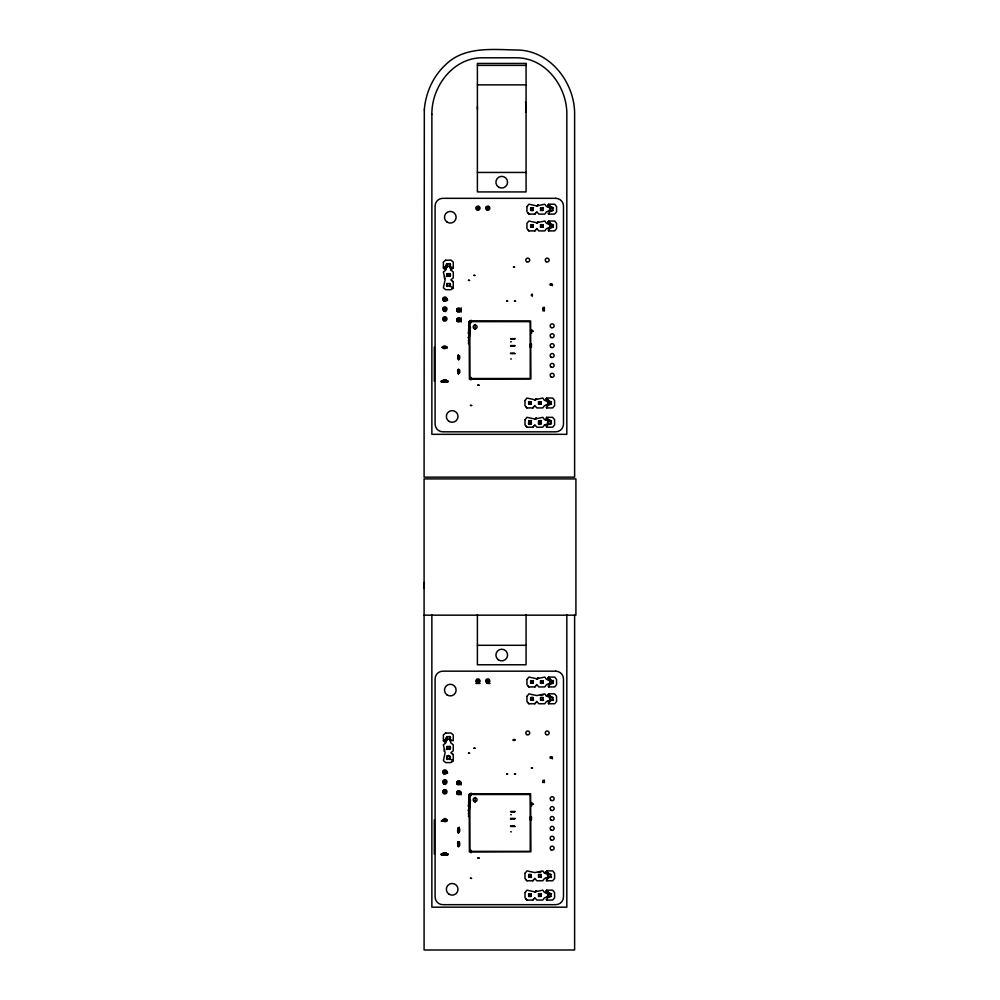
<?xml version="1.0" encoding="UTF-8"?>
<svg xmlns="http://www.w3.org/2000/svg" width="1000" height="1000" viewBox="0 0 1000 1000"><rect width="100%" height="100%" fill="white"/><g stroke="black" fill="none" stroke-linecap="round" stroke-linejoin="round"><path stroke-width="1.5" d="M458.375 841.938L459.3 841.912L458.375 841.938L458.375 846.688L459.35 843.088L457.675 843.05L459.4 845.175L458.088 846.162M458.375 832.588L458.375 827.837L459.3 827.825L458.375 827.913L458.375 833.05M458.375 369.087L458.375 373.837L458.375 369.963M458.375 359.738L458.375 354.988L458.375 358.925L457.537 357.962L459.35 357.05L458.088 355.412L459.35 357.05L458.812 359.825M536.825 228.525L538.775 230.912L544.763 230.912L546.525 228.575L552.9 227.213L552.9 224.725L546.525 223.363L544.763 221.025L536.825 222.725L528.888 221.025L526.938 223.363L526.962 228.55L528.888 230.912L534.875 230.912L536.825 228.5M476.625 209.363L476.625 206.637L476.625 209.363L479.35 209.363L479.35 206.637L476.625 206.637M476.625 682.2L476.625 679.475L476.625 682.2L479.35 682.2L479.35 679.475L476.838 679.75M486.512 209.363L486.512 206.637L486.512 209.363L489.237 209.363L489.237 206.637L486.512 206.637M486.512 682.2L486.512 679.475L486.512 682.2L489.237 682.2L489.237 679.475L486.725 679.75M477.4 106.65L477.4 107.85A24.337 24.337 0 0 0 477.488 109.3M526.075 107.775L526.075 106.725M468.5 341.287L469.7 320.9L530.612 320.975L530.9 378.888L469.387 379.113L469.175 321.312L468.537 331.763M468.5 814.137L469.7 793.737L530.612 793.825L530.9 851.737L469.387 851.95L469.175 794.163L468.537 804.613M458.812 832.675L459.35 829.9L458.462 827.688L459.325 827.425M424.087 588.413L424.312 582.525M475.025 329.325L475.238 324.487M475.025 802.175L475.238 797.325M458.4 373.812L459.35 370.238L457.475 370.863L459.4 372.325L458.088 373.325L459.4 372.325L459.35 370.238M457.163 311.388L457.163 308.663L457.163 311.388L459.888 311.388L459.888 308.663L457.163 308.663M459.888 321.275L459.888 318.55L457.163 318.55L457.362 321.025L459.888 321.275L457.163 321.275M459.888 784.237L459.888 781.513L457.163 781.513L457.362 783.975L459.888 784.237L457.163 784.237M457.163 791.4L457.362 793.863L459.888 794.125L457.163 794.125M468.45 343.7L470.487 327.262M468.45 816.55L470.487 800.113M445.712 260.287L450.925 260.087L453.263 262.038L453.263 268.025L450.925 269.788M445.712 733.125L450.925 732.938L453.263 734.887L453.263 740.875L449.562 739.125L447.075 739.125L443.375 740.875L443.375 734.887L445.737 732.975M479.35 207.9L479.35 207.812M479.35 680.875L479.35 681.35M489.237 680.875L489.237 680.662M447.337 265.038L445.712 270.175L443.375 271.925L445.075 279.862L443.375 287.812L445.737 289.713L450.9 289.725L453.263 287.812L453.263 281.812L450.838 279.862L453.263 277.913L453.263 271.925L450.925 270.175L449.562 263.788L447.075 263.788L443.963 268.463M447.337 274.925L447.075 276.163L449.562 276.163L449.562 273.675L447.075 273.675L447.075 276.163L447.075 273.675M447.375 300.462L446.1 297.9L446.1 300.4L443.612 300.4L443.612 297.9L446.1 297.9L447.663 300.238M447.337 284.812L447.075 286.05L449.562 286.05L453.263 287.812L452.1 288.688M443.612 310.287L443.612 307.787L446.1 307.787L446.1 310.287L443.612 310.287L443.612 307.787M446.1 297.9L446.1 300.4M443.612 320.175L443.612 317.675L446.1 317.675L446.1 320.175L443.612 320.175L443.612 317.675M446.1 307.787L446.1 310.287M446.1 317.675L446.1 320.175M447.337 737.875L445.712 743.012L443.375 744.775L445.075 752.712L443.375 760.65L445.712 762.6L450.9 762.575L453.263 760.65L453.263 754.663L450.838 752.712L453.263 750.763L453.263 744.775L450.925 743.012L449.562 736.637L447.075 736.637L443.963 741.312M447.337 747.763L447.075 749.013L449.562 749.013L449.562 746.525L447.075 746.525L447.075 749.013L447.075 746.525M447.375 773.312L446.1 770.75L446.1 773.238L443.612 773.238L443.612 770.75L446.1 770.75L447.663 773.088M443.612 783.125L443.612 780.638L446.1 780.638L446.1 783.125L443.612 783.125L443.612 780.638M446.1 770.75L446.1 773.238M443.612 793.025L443.612 790.525L446.1 790.525L446.1 793.025L443.612 793.025L443.612 790.525M446.1 780.638L446.1 783.125M446.1 790.525L446.1 793.025M479.35 681.112L479.35 680.662M447.95 381.838L441.225 381.838L442.55 381.163L446.35 381.838L446.262 380.625L446.65 381.812L443.013 382.337L442.45 381.275L443.413 380.475L446.012 380.513L447.875 381.838M447.95 854.688L441.225 854.688L442.55 854L442.812 854.688L442.812 853.512L442.95 855.15L446.012 855.238L446.712 854.2L445.75 853.325L442.463 854.062L446.35 854.688L446.3 853.512L447.875 854.688M457.562 843.675L458.125 841.538M458.212 308.7L458.837 308.663M458.175 781.55L458.925 781.513L458.288 781.513M458.913 791.438L458.062 791.4L459.888 791.4L459.888 794.125M446.163 268.612L447.075 263.788L444.538 268.9L443.375 268.025L443.375 262.038L445.737 260.125M446.163 741.462L447.075 736.637L444.538 741.75L443.375 740.875M548.663 214.1L550.413 210.4L550.413 207.913L548.663 204.213L554.663 204.213L556.562 206.575L556.6 211.762L554.663 214.1L548.663 214.1L548.075 213.325M548.663 230.912L550.413 227.213L550.413 224.725L548.663 221.025L554.663 221.025L556.562 223.388L556.6 228.575L554.663 230.912L548.663 230.912L548.075 230.138M546.688 407.925L548.438 404.225L548.438 401.737L546.688 398.038L552.675 398.038L554.587 400.4L554.625 405.588L552.675 407.925L546.688 407.925L546.1 407.15M546.688 427.212L548.438 423.512L548.438 421.025L546.688 417.325L552.675 417.325L554.587 419.675L554.625 424.875L552.675 427.212L546.688 427.212L546.1 426.438M548.663 686.95L550.413 683.25L550.413 680.763L548.663 677.062L554.663 677.062L556.562 679.425L556.6 684.613L554.663 686.95L548.663 686.95L548.075 686.175M548.663 703.763L550.413 700.062L550.413 697.575L548.663 693.875L554.663 693.875L556.562 696.225L556.6 701.425L554.663 703.763L548.663 703.763L548.075 702.987M546.688 880.775L548.438 877.075L548.438 874.587L546.688 870.888L552.675 870.888L554.587 873.238L554.625 878.438L552.675 880.775L546.688 880.775L546.1 880M546.688 900.062L548.438 896.363L548.438 893.863L546.688 890.163L552.675 890.163L554.587 892.525L554.625 897.725L552.675 900.062L546.688 900.062L546.1 899.275M458.45 358.837L459.35 357.05M459.35 829.9L458.45 831.688L457.537 830.812L459.35 829.9L458.462 827.688M445.337 310.85L444.275 311.2L445.838 310.462L444.275 311.2L445.337 311.55L445.838 310.613L444.588 311.2M445.337 783.688L444.275 784.05L445.838 783.312L444.275 784.05L445.337 784.4L445.838 783.462L444.588 784.038M458.288 791.4L459.038 791.4M458.913 318.587L458.462 318.55M489.237 208.4L489.237 207.812M527.125 206.55L528.888 204.213L536.825 205.912L544.763 204.213L546.525 206.55L552.9 207.913L552.9 210.4L546.525 211.762L544.763 214.1L538.775 214.1L536.825 211.688L534.875 214.1L528.888 214.1L526.962 211.737L526.938 206.55M534.875 214.1L535.6 213.15M547.788 205.387L548.663 204.213M537.25 223.062L538.188 221.8L537.25 223.062L536.225 222.65M534.875 230.912L535.6 229.963M547.788 222.2L548.663 221.025M525.15 400.375L526.9 398.038L534.85 399.738L542.788 398.038L544.538 400.375L550.925 401.737L550.925 404.225L544.538 405.588L542.788 407.925L536.8 407.925L534.85 405.513L532.9 407.925L526.9 407.925L524.987 405.562L524.963 400.375M535.275 400.075L536.213 398.812L535.275 400.075L534.25 399.663M532.9 407.925L533.612 406.975M525.15 419.663L526.9 417.325L534.85 419.025L542.788 417.325L544.538 419.663L550.925 421.025L550.925 423.512L544.538 424.875L542.788 427.212L536.8 427.212L534.85 424.787L532.9 427.212L526.9 427.212L524.987 424.85L525 419.675M545.812 399.2L546.688 398.038M532.9 427.212L533.612 426.25M545.812 418.488L546.688 417.325M527.125 679.4L528.888 677.062L536.825 678.763L544.763 677.062L546.525 679.4L552.9 680.763L552.9 683.25L546.525 684.613L544.763 686.95L538.775 686.95L536.825 684.538L534.875 686.95L528.888 686.95L526.962 684.587L526.938 679.4M537.25 679.1L538.188 677.837L537.25 679.1L536.225 678.688M527.125 696.213L528.888 693.875L536.825 695.575L544.763 693.875L546.525 696.213L552.9 697.575L552.9 700.062L546.525 701.425L544.763 703.763L538.775 703.763L536.825 701.338L534.875 703.763L528.888 703.763L526.962 701.4L526.938 696.213M534.875 686.95L535.6 686M547.788 678.225L548.663 677.062M534.875 703.763L535.6 702.812M546.525 696.213L548.663 693.875M525.15 873.225L526.9 870.888L534.85 872.588L542.788 870.888L544.538 873.225L550.925 874.587L550.925 877.075L544.538 878.438L542.788 880.775L536.8 880.775L534.85 878.35L532.9 880.775L526.9 880.775L524.987 878.413L525 873.238M532.9 880.775L533.612 879.812M525.15 892.5L526.9 890.163L534.85 891.875L542.788 890.163L544.538 892.5L550.925 893.863L550.925 896.363L544.538 897.725L542.788 900.062L536.8 900.062L534.85 897.638L532.9 900.062L526.9 900.062L524.987 897.7L525 892.525M544.538 873.225L546.688 870.888M532.9 900.062L533.612 899.1M545.812 891.338L546.688 890.163M459.275 357.413L458.375 358.575L459.513 358.575L458.375 356.238L459.513 358.575M459.275 371.425L458.375 372.587L459.513 372.587L458.375 370.25L459.513 372.587M459.275 830.25L458.375 831.425L459.513 831.425L458.375 829.087L459.513 831.425M459.275 844.275L458.375 845.438L459.513 845.438L458.375 843.1L459.513 845.438M446.35 381.838L448.125 380.938L441.225 381.838L447.262 381.825M446.35 854.688L448.125 853.787L441.225 854.688L447.262 854.663M444.538 268.9L447.075 266.275L447.075 263.788M444.538 741.75L447.075 739.125L447.075 736.637M476.875 206.838L479.35 206.637M486.775 206.838L489.237 206.637M457.55 309.05L459.888 308.663M457.55 318.938L459.888 318.55M457.55 781.9L459.888 781.513M457.55 791.787L459.888 791.4M452.1 761.525L453.263 760.65L449.562 758.9L447.075 758.9L447.075 756.413L449.562 756.413L449.562 758.9M459.4 827.3L458.413 828.838M458.212 318.587L459.038 318.55M443.375 268.025L447.075 266.275L449.562 266.275L453.263 268.025M459.35 843.088L458.4 846.663L458.375 842.812M548.075 211.312L552.9 210.4L550.413 210.4M548.075 228.125L552.9 227.213L550.413 227.213M546.1 405.138L550.925 404.225L548.438 404.225M544.925 424.875L550.925 423.512L548.438 423.512M548.075 684.163L552.9 683.25L550.413 683.25M548.075 700.975L552.9 700.062L550.413 700.062M546.1 877.987L550.925 877.075L548.438 877.075M546.1 897.262L550.925 896.363L548.438 896.363M551.138 756.9L551.138 758.088L551.225 756.9M551.138 284.05L551.138 285.238L551.225 284.062M467.962 333.1L469.325 332.713L469.325 337.775L467.962 337.388M467.962 805.95L469.325 805.562L469.325 810.625L467.962 810.238M533.125 207.913L530.638 207.913L530.638 210.4L533.125 210.4L533.125 207.913L530.638 207.913L531.875 208.175M543.013 207.913L540.525 207.913L540.525 210.4L543.013 210.4L543.013 207.913L540.525 207.913M530.638 210.4L533.125 210.4L531.875 210.15M540.525 210.4L543.013 210.4L541.775 210.15M533.125 224.725L530.638 224.725L530.638 227.213L533.125 227.213L533.125 224.725L530.638 224.725M543.013 224.725L540.525 224.725L540.525 227.213L543.013 227.213L543.013 224.725L540.525 224.725M530.638 227.213L533.125 227.213L531.875 226.962M552.9 224.725L548.075 223.812M540.525 227.213L543.013 227.213L541.775 226.962M531.15 401.737L528.663 401.737L528.663 404.225L531.15 404.225L531.15 401.737L528.663 401.737L529.9 402M541.038 401.737L538.55 401.737L538.55 404.225L541.038 404.225L541.038 401.737L538.55 401.737M528.663 404.225L531.15 404.225L529.9 403.963M538.55 404.225L541.038 404.225L539.788 403.963M531.15 421.025L528.663 421.025L528.663 423.512L531.15 423.512L531.15 421.025L528.663 421.025L529.9 421.275M541.038 421.025L538.55 421.025L538.55 423.512L541.038 423.512L541.038 421.025L538.55 421.025L539.788 421.275M533.125 680.763L530.638 680.763L530.638 683.25L533.125 683.25L533.125 680.763L530.638 680.763L531.875 681.025M543.013 680.763L540.525 680.763L540.525 683.25L543.013 683.25L543.013 680.763L540.525 680.763M530.638 683.25L533.125 683.25L531.875 682.987M540.525 683.25L543.013 683.25L541.775 682.987M533.125 697.575L530.638 697.575L530.638 700.062L533.125 700.062L533.125 697.575L530.638 697.575M543.013 697.575L540.525 697.575L540.525 700.062L543.013 700.062L543.013 697.575L540.525 697.575M530.638 700.062L533.125 700.062L531.875 699.8M540.525 700.062L543.013 700.062L541.775 699.8M531.15 874.587L528.663 874.587L528.663 877.075L531.15 877.075L531.15 874.587L528.663 874.587M528.663 877.075L531.15 877.075L529.9 876.812M541.038 874.587L538.55 874.587L538.55 877.075L541.038 877.075L541.038 874.587L538.55 874.587M538.55 877.075L541.038 877.075L539.788 876.812M531.15 893.863L528.663 893.863L528.663 896.363L531.15 896.363L531.15 893.863L528.663 893.863L529.9 894.125M528.663 896.363L531.15 896.363L529.9 896.1M541.038 893.863L538.55 893.863L538.55 896.363L541.038 896.363L541.038 893.863L538.55 893.863M538.55 896.363L541.038 896.363L539.788 896.1M530.862 329.925L531.912 329.725M530.363 344.263L531.413 344.075L531.413 347.188L530.363 346.987M530.862 802.775L531.912 802.575M530.363 817.113L531.413 816.912L531.413 820.037L530.363 819.837M443.15 380.15L446.1 379.775M443.15 852.987L446.1 852.625M443.875 820.75L441.175 821.012L443.85 820.962M550.013 285.2L552.388 285.1M550.013 758.05L552.388 757.95M476.838 209.188L479.35 209.363M486.725 209.188L489.237 209.363M476.838 682.025L479.35 682.2M486.725 682.025L489.237 682.2M513.312 740.438L514.85 740.438L514.85 739.55L513.312 739.525M477.4 65.388L526.075 65.388M477.4 84.862L526.075 84.862M477.4 172.45L526.075 172.45M537.9 205.387L538.763 205.387M548.225 204.8L552.9 207.913L548.075 207M537.9 222.2L538.763 222.2M447.075 283.562L447.075 286.05L447.075 283.562L449.562 283.562L449.562 286.05M550.013 284.075L552.388 284.075L552.388 285.675M510.513 338.625L515.188 338.625M511.025 339.25L514.663 339.25M510.7 341.812L511.375 341.812M510.513 345.575L515.188 345.575M510.513 346.2L514.663 346.2M447.225 346.987L446.3 346.987C447.188 349.787 440.675 348.713 442.9 346.562C445.9 344.475 446.725 347.825 447.15 348.162M510.513 353.1L514.475 353.1M510.513 353.663L515.237 353.663M510.7 358.963L511.375 358.963M535.913 399.2L536.788 399.2M550.925 401.737L546.1 400.825M535.913 418.488L536.788 418.488M547.413 418.688L550.925 421.025L546.1 420.112M424.087 615.175L575.913 615.175L575.913 478.913L424.087 478.913L424.087 950L574.612 950L574.612 614.913M477.4 645.3L526.075 645.3M537.9 678.225L538.763 678.225M552.9 680.763L548.075 679.85M475.863 683.45L480.1 683.45M487.163 683.45L490 683.45M540.438 695.037L543.038 695.037M550.013 756.925L552.388 756.925L552.388 758.85M510.513 811.475L515.188 811.475M511.025 812.1L514.663 812.1M510.7 814.663L511.375 814.663M510.513 818.425L515.188 818.425M510.513 819.05L514.663 819.05M447.225 819.837L446.3 819.837L446.3 821.012L447.15 821.012M510.513 825.938L514.475 825.938M510.513 826.513L515.237 826.513M510.7 831.812L511.375 831.812M538.45 872.05L541.062 872.05M535.913 891.338L536.788 891.338M443.15 380.3L446.1 380.3M443.15 853.15L446.1 853.15M513.312 740.212L514.85 739.55M457.362 311.137L459.888 311.388M443.15 381.438L447.575 381.538M443.15 854.287L447.575 854.375M441.688 347.287L446.1 347.425M443.15 820.188L446.1 820.275M441.112 380.95L447.2 381.238M441.112 853.8L447.2 854.075M458.625 356.125L459.275 356.213M458.625 828.975L459.275 829.05M530.862 332.65L531.912 332.85M530.862 805.5L531.912 805.688M551.663 208.175L548.663 206.225M551.663 224.988L548.663 223.038M549.675 402L546.688 400.05M549.675 421.275L546.688 419.338M551.663 681.025L548.663 679.075M549.675 894.125L546.1 892.962M546.912 696.213L552.9 697.575L550.413 697.575L547.788 695.037L550.35 696.312M544.925 873.225L550.925 874.587L548.438 874.587L545.812 872.05L548.362 873.312M549.062 206.012L552.9 207.913M547.087 419.125L550.925 421.025M547.087 891.975L550.925 893.863L548.438 893.863L546.688 892.175M548.225 221.612L550.562 223.162M546.25 398.625L548.587 400.175M548.225 677.65L550.562 679.2M548.225 694.463L550.562 696.012M546.25 871.475L548.587 873.025M546.25 890.75L548.587 892.312M452.312 281.1L453.263 281.812M452.312 753.938L453.263 754.663M444.15 751.35L444.538 749.1M528.013 212.938L528.888 214.1M528.013 229.75L528.888 230.912M526.025 406.763L526.9 407.925M526.025 426.037L526.9 427.212M528.013 685.788L528.888 686.95M528.013 702.6L528.888 703.763M526.025 879.6L526.9 880.775M526.025 898.888L526.9 900.062M449.562 266.275L449.562 263.788L450.475 268.612M449.562 739.125L449.562 736.637L450.475 741.462M457.537 830.812L458.212 832.975M458.913 369.975L459.4 372.325M458.663 841.637L459.4 845.175M488.85 207.025L489.038 209.1M478.963 207.025L479.15 209.1M488.85 679.875L489.038 681.95M478.963 679.875L479.15 681.95M459.637 308.863L459.712 311.175M459.637 318.762L459.712 321.062M459.637 781.712L459.712 784.025M459.637 791.6L459.712 793.913M530.837 329.75L530.862 332.85M530.837 802.588L530.862 805.688M566.825 614.85L566.825 907.175L431.863 907.175L431.863 614.85M544.375 307.275L544.375 311.075M544.375 780.125L544.375 782.65M543.013 307.275L543.013 311.075M543.013 780.125L543.013 782.65M532.137 293.925L532.137 296.462M530.363 344.075L530.363 347.188M530.363 816.912L530.363 820.037M526.075 614.538L526.075 664.775L477.4 664.775L477.4 614.538M471.05 320.213L471.05 322.788M471.05 377.375L471.05 379.938M471.05 793.062L471.05 795.638M471.05 850.212L471.05 852.788M461.138 307.913L461.138 312.15M461.138 317.8L461.138 322.038M461.138 782.163L461.138 784.987M461.138 792.062L461.138 794.887M444.538 276.262L444.538 278.8M443.612 297.9L443.612 300.4M443.612 770.75L443.612 773.238M434.325 347.062L434.325 381.25M434.325 819.912L434.325 854.1M553.475 227.1A2.138 2.138 0 0 1 553.2 227.463M550.462 227.75A2.138 2.138 0 0 1 550.462 224.2M553.2 224.488A2.138 2.138 0 0 1 553.475 224.838M550.462 210.938A2.138 2.138 0 0 1 550.462 207.387M552.975 207.475A2.138 2.138 0 0 1 553.475 208.025M551.5 423.4A2.138 2.138 0 0 1 548.188 423.8A2.138 2.138 0 0 1 548.488 420.487M550.875 420.487A2.138 2.138 0 0 1 551.5 421.125M551.5 404.113A2.138 2.138 0 0 1 551.225 404.475M548.488 404.762A2.138 2.138 0 0 1 548.488 401.213M551.225 401.5A2.138 2.138 0 0 1 551.5 401.85M543.088 207.475A2.138 2.138 0 0 1 543.5 207.9M541.525 423.525A2.138 2.138 0 0 1 538.475 423.95M540.988 420.487A2.138 2.138 0 0 1 541.525 421.012M533.2 207.475A2.138 2.138 0 0 1 533.525 207.787M531.538 423.638A2.138 2.138 0 0 1 528.475 423.862M531.1 420.487A2.138 2.138 0 0 1 531.538 420.887M449.862 263.55A2.138 2.138 0 0 1 449.513 266.812M447.512 267.013A2.138 2.138 0 0 1 446.5 266.163M446.5 263.9A2.138 2.138 0 0 1 446.775 263.55M450.05 283.55A2.138 2.138 0 0 1 449.637 286.5M447 286.5A2.138 2.138 0 0 1 446.5 285.95M449.963 273.55A2.138 2.138 0 0 1 449.75 276.512M446.887 276.512A2.138 2.138 0 0 1 446.5 276.05M525.575 102.312A24.337 24.337 0 0 1 525.538 112.325M553.475 699.95A2.138 2.138 0 0 1 552.975 700.5M550.462 700.588A2.138 2.138 0 0 1 550.462 697.038M553.475 683.138A2.138 2.138 0 0 1 553.2 683.5M550.462 683.787A2.138 2.138 0 0 1 550.462 680.238M553.2 680.525A2.138 2.138 0 0 1 553.475 680.875M548.488 896.888A2.138 2.138 0 0 1 548.488 893.337M551.112 893.525A2.138 2.138 0 0 1 551.5 893.975M551.5 876.963A2.138 2.138 0 0 1 551 877.513M548.488 877.6A2.138 2.138 0 0 1 548.488 874.05M543.5 700.075A2.138 2.138 0 0 1 543.088 700.5M541.225 893.525A2.138 2.138 0 0 1 541.525 893.85M541.525 877.087A2.138 2.138 0 0 1 541.112 877.513M533.525 700.2A2.138 2.138 0 0 1 533.2 700.5M531.538 877.2A2.138 2.138 0 0 1 531.225 877.513M449.963 736.5A2.138 2.138 0 0 1 449.513 739.65M447.512 739.862A2.138 2.138 0 0 1 446.262 738.475M446.5 756.525A2.138 2.138 0 0 1 449.862 756.175A2.138 2.138 0 0 1 449.387 759.513M447.25 759.513A2.138 2.138 0 0 1 446.5 758.787M450.05 746.513A2.138 2.138 0 0 1 449.513 749.538M447.125 749.538A2.138 2.138 0 0 1 446.5 748.9M431.875 114.275L431.863 434.325L566.825 434.325L566.825 115.575C567.737 87.463 545.975 57.587 516.213 57.787L482.475 57.787C453.212 57.575 431.55 86.575 431.875 114.275M458.113 356.275C458.363 364.613 461.525 352.575 458.113 356.213M458.113 370.288C458.562 378.688 461.3 366.262 458.113 370.288M468.5 280.312L469.675 280.438L468.5 280.238M473.938 275.375L475.112 275.5L473.938 275.338M470.475 405.412L471.65 405.5L470.475 405.412M458.113 829.125C458.45 837.4 461.463 825.425 458.125 829M458.113 843.138C458.387 851.45 461.55 839.425 458.113 843.075M477.887 385.138L479.075 385.225L477.887 385.138M468.5 753.162L469.675 753.288L468.5 753.088M473.938 748.225L475.112 748.3L473.938 748.225M470.475 878.263L471.65 878.388L470.475 878.225M477.887 857.987L479.075 858.075L477.887 857.987M506.625 301.087L507.812 301.212L506.637 301.05M513.488 267.025L514.675 267.113L513.488 266.988M514.475 301.087L515.662 301.212L514.487 301.05M506.625 773.938L507.812 774.062L506.637 773.85M513.488 739.875L514.663 740L513.5 739.788M514.475 773.938L515.662 774.062L514.487 773.85M531.35 295.15L532.525 295.275L531.35 295.113M532.275 331.25L533.462 331.325L532.288 331.2M542.663 309L543.85 309.075L542.663 309M531.35 768L532.525 768.125L531.362 767.913M532.275 804.087L533.462 804.212L532.288 804.013M542.663 781.838L543.837 781.963L542.663 781.8M424.312 109.675L424.087 477.15L574.612 477.15L574.612 115.575C575.562 83.275 550.125 49.75 516.213 50C492.525 49.525 464.237 46.2 445.675 64.662C433.1 76.213 425.7 92.762 424.312 109.675M442.438 820.125C447.987 825.65 447.837 814.638 442.438 820.125M449.562 273.675L449.562 276.163L449.562 273.675M449.562 746.525L449.562 749.013L449.562 746.525M447.337 757.663L447.075 758.9L447.075 756.413L447.337 757.663M442.812 380.675L442.812 381.838L442.812 380.675M538.188 205L536.825 205.912L538.188 205M536.213 418.1L534.85 419.025L536.213 418.1M536.213 890.95L534.85 891.875L536.213 890.95M531.413 344.075L530.75 344.263L531.413 344.075M531.413 816.912L530.75 817.113L531.413 816.912M529.9 423.25L528.663 423.512L531.15 423.512L529.9 423.25M539.788 423.25L538.55 423.512L541.038 423.512L539.788 423.25M526.075 63.45L477.4 63.45L477.4 191.925L526.075 191.925L526.075 63.45M555.737 198.325L442.837 198.325A7.738 7.738 0 0 0 435.1 206.062L435.1 424.087A7.738 7.738 0 0 0 442.837 431.825L555.737 431.825A7.738 7.738 0 0 0 563.475 424.087L563.475 206.062A7.738 7.738 0 0 0 555.737 198.325M530.225 321.65L469.875 321.65L469.875 378.5L530.225 378.5L530.225 321.65M555.737 671.175L442.837 671.175A7.738 7.738 0 0 0 435.1 678.913L435.1 896.938A7.738 7.738 0 0 0 442.837 904.675L555.737 904.675A7.738 7.738 0 0 0 563.475 896.938L563.475 678.913A7.738 7.738 0 0 0 555.737 671.175M530.225 794.5L469.875 794.5L469.875 851.35L530.225 851.35L530.225 794.5M551.163 377.013A1.988 1.988 0 0 0 554.138 375.288A1.988 1.988 0 0 0 551.163 373.575A1.988 1.988 0 0 0 551.163 377.013M551.163 327.562A1.988 1.988 0 0 0 554.138 325.85A1.988 1.988 0 0 0 551.163 324.125A1.988 1.988 0 0 0 551.163 327.562M551.163 337.463A1.988 1.988 0 0 0 554.138 335.737A1.988 1.988 0 0 0 551.163 334.012A1.988 1.988 0 0 0 551.163 337.463M551.163 347.35A1.988 1.988 0 0 0 554.138 345.625A1.988 1.988 0 0 0 551.163 343.913A1.988 1.988 0 0 0 551.163 347.35M551.163 357.238A1.988 1.988 0 0 0 554.138 355.513A1.988 1.988 0 0 0 551.163 353.8A1.988 1.988 0 0 0 551.163 357.238M551.163 367.125A1.988 1.988 0 0 0 554.138 365.4A1.988 1.988 0 0 0 551.163 363.688A1.988 1.988 0 0 0 551.163 367.125M546.125 261.7A1.95 1.95 0 0 0 549.15 260.225A1.95 1.95 0 0 0 546.35 258.337A1.95 1.95 0 0 0 546.125 261.7M526.65 261.7A1.95 1.95 0 0 0 529.688 260.225A1.95 1.95 0 0 0 526.888 258.337A1.95 1.95 0 0 0 526.65 261.7M486.9 209.862A1.95 1.95 0 0 0 489.825 208.175A1.95 1.95 0 0 0 486.9 206.488A1.95 1.95 0 0 0 486.9 209.862M477.013 209.862A1.95 1.95 0 0 0 479.938 208.175A1.95 1.95 0 0 0 477.013 206.488A1.95 1.95 0 0 0 477.013 209.862M457.725 321.6A1.95 1.95 0 0 0 460.65 319.913A1.95 1.95 0 0 0 457.725 318.225A1.95 1.95 0 0 0 457.725 321.6M457.612 311.637A1.95 1.95 0 0 0 460.65 310.163A1.95 1.95 0 0 0 457.85 308.275A1.95 1.95 0 0 0 457.612 311.637M449.25 421.512A5.838 5.838 0 0 0 458.013 416.45A5.838 5.838 0 0 0 449.25 411.388A5.838 5.838 0 0 0 449.25 421.512M447.038 222.075A5.838 5.838 0 0 0 456.125 217.65A5.838 5.838 0 0 0 447.75 211.988A5.838 5.838 0 0 0 447.038 222.075M443.663 320.7A2.138 2.138 0 0 0 447 319.075A2.138 2.138 0 0 0 443.925 317A2.138 2.138 0 0 0 443.663 320.7M443.663 300.925A2.138 2.138 0 0 0 447 299.3A2.138 2.138 0 0 0 443.925 297.225A2.138 2.138 0 0 0 443.663 300.925M443.787 310.887A2.138 2.138 0 0 0 447 309.037A2.138 2.138 0 0 0 443.787 307.188A2.138 2.138 0 0 0 443.787 310.887M474.162 328.6A1.95 1.95 0 0 0 477.075 326.912A1.95 1.95 0 0 0 474.162 325.225A1.95 1.95 0 0 0 474.162 328.6M498.812 187.25A5.838 5.838 0 0 0 507.575 182.188A5.838 5.838 0 0 0 498.812 177.138A5.838 5.838 0 0 0 498.812 187.25M498.375 659.812A5.838 5.838 0 0 0 507.55 655.562A5.838 5.838 0 0 0 499.288 649.737A5.838 5.838 0 0 0 498.375 659.812M551.163 849.862A1.988 1.988 0 0 0 554.138 848.138A1.988 1.988 0 0 0 551.163 846.425A1.988 1.988 0 0 0 551.163 849.862M551.038 800.337A1.988 1.988 0 0 0 554.138 798.838A1.988 1.988 0 0 0 551.287 796.912A1.988 1.988 0 0 0 551.038 800.337M551.163 810.3A1.988 1.988 0 0 0 554.138 808.587A1.988 1.988 0 0 0 551.163 806.862A1.988 1.988 0 0 0 551.163 810.3M551.163 820.188A1.988 1.988 0 0 0 554.138 818.475A1.988 1.988 0 0 0 551.163 816.75A1.988 1.988 0 0 0 551.163 820.188M551.163 830.088A1.988 1.988 0 0 0 554.138 828.363A1.988 1.988 0 0 0 551.163 826.637A1.988 1.988 0 0 0 551.163 830.088M551.038 839.9A1.988 1.988 0 0 0 554.138 838.388A1.988 1.988 0 0 0 551.287 836.462A1.988 1.988 0 0 0 551.038 839.9M546.125 734.55A1.95 1.95 0 0 0 549.15 733.075A1.95 1.95 0 0 0 546.35 731.188A1.95 1.95 0 0 0 546.125 734.55M526.65 734.55A1.95 1.95 0 0 0 529.688 733.075A1.95 1.95 0 0 0 526.888 731.188A1.95 1.95 0 0 0 526.65 734.55M486.788 682.638A1.95 1.95 0 0 0 489.812 681.15A1.95 1.95 0 0 0 487.025 679.262A1.95 1.95 0 0 0 486.788 682.638M476.9 682.638A1.95 1.95 0 0 0 479.925 681.15A1.95 1.95 0 0 0 477.137 679.262A1.95 1.95 0 0 0 476.9 682.638M457.612 794.375A1.95 1.95 0 0 0 460.65 792.9A1.95 1.95 0 0 0 457.85 791.012A1.95 1.95 0 0 0 457.612 794.375M457.612 784.488A1.95 1.95 0 0 0 460.65 783.012A1.95 1.95 0 0 0 457.85 781.125A1.95 1.95 0 0 0 457.612 784.488M448.9 894.137A5.838 5.838 0 0 0 458 889.7A5.838 5.838 0 0 0 449.613 884.05A5.838 5.838 0 0 0 448.9 894.137M447.038 694.925A5.838 5.838 0 0 0 456.125 690.487A5.838 5.838 0 0 0 447.75 684.837A5.838 5.838 0 0 0 447.038 694.925M443.787 793.625A2.138 2.138 0 0 0 447 791.775A2.138 2.138 0 0 0 443.787 789.925A2.138 2.138 0 0 0 443.787 793.625M443.663 773.775A2.138 2.138 0 0 0 447 772.15A2.138 2.138 0 0 0 443.925 770.075A2.138 2.138 0 0 0 443.663 773.775M443.663 783.662A2.138 2.138 0 0 0 447 782.038A2.138 2.138 0 0 0 443.925 779.963A2.138 2.138 0 0 0 443.663 783.662M473.762 801.137A1.95 1.95 0 0 0 477.013 800.263A1.95 1.95 0 0 0 474.625 797.875A1.95 1.95 0 0 0 473.762 801.137"/></g></svg>
